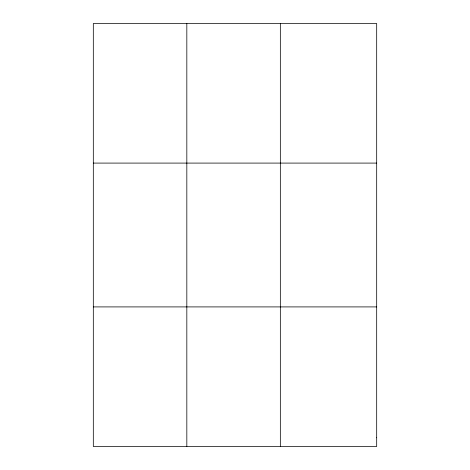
<?xml version="1.0" encoding="UTF-8"?>
<svg xmlns="http://www.w3.org/2000/svg" width="470" height="470" viewBox="0 0 470 470"><rect width="100%" height="100%" fill="white"/><g stroke="black" fill="none" stroke-linecap="round" stroke-linejoin="round"><path stroke-width="0.7" d="M186.825 446.5L186.825 23.5M280.337 446.5L280.337 23.5M93.313 163.09L376.687 163.09M93.313 306.91L376.687 306.91M376.687 437.776L376.687 446.5L93.313 446.5L93.313 23.5L376.687 23.5L376.687 437.776"/></g></svg>
